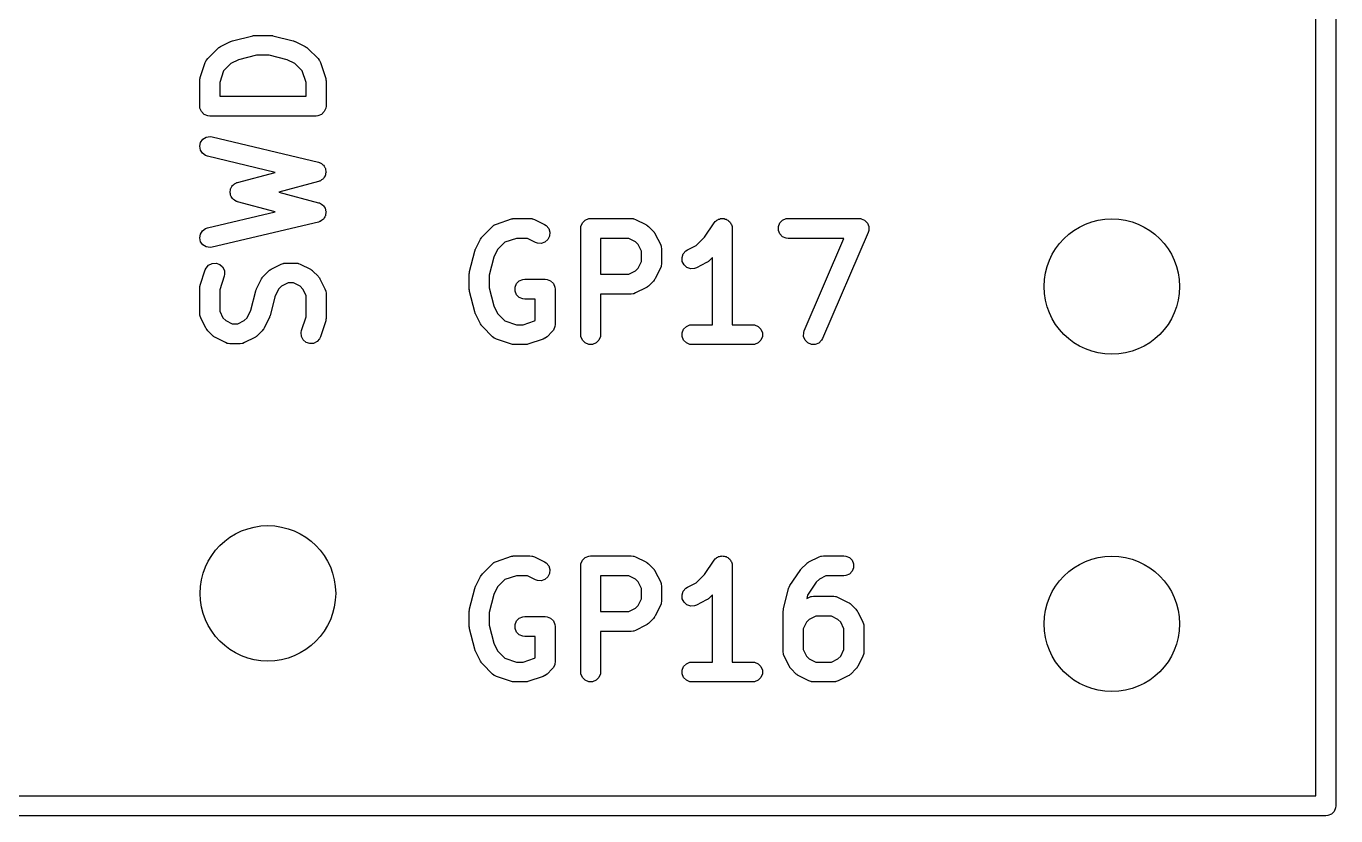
# Model space of a CAD drawing. Extents: x 100 to 226, y -132 to -42.
# Drawn here: x 210.11 to 219.97, y -101.4 to -95.45 of the extents above; entities that cross this region are included whole.
import ezdxf

# ---------------------------------------------------------------- set-up
doc = ezdxf.new("R2010")
doc.units = 0
doc.layers.add('BLACK', color=7, linetype='CONTINUOUS')

msp = doc.modelspace()

# ---------------------------------------------------------------- linework, layer by layer
at = {"layer": 'BLACK', "linetype": 'CONTINUOUS'}
for p, q in [((219.96625, -50.32375), (219.96625, -101.32375)), ((219.81625, -101.24875), (219.81625, -50.39875)), ((211.574289, -95.606667), (211.65048, -95.568572)), ((211.65048, -95.568572), (211.651549, -95.568162)), ((211.651549, -95.568162), (211.651985, -95.56784)), ((211.651985, -95.56784), (211.658136, -95.565641)), ((211.658136, -95.565641), (211.664212, -95.563317)), ((211.664212, -95.563317), (211.66475, -95.563278)), ((211.66475, -95.563278), (211.66583, -95.562893)), ((211.66583, -95.562893), (211.818212, -95.524797)), ((211.818212, -95.524797), (211.820748, -95.524421)), ((211.820748, -95.524421), (211.82177, -95.523999)), ((211.82177, -95.523999), (211.827282, -95.523456)), ((211.827282, -95.523456), (211.832756, -95.522647)), ((211.832756, -95.522647), (211.833848, -95.522809)), ((211.833848, -95.522809), (211.836402, -95.522558)), ((211.836402, -95.522558), (211.950688, -95.522558)), ((211.950688, -95.522558), (211.953241, -95.522809)), ((211.953241, -95.522809), (211.954334, -95.522647)), ((211.954334, -95.522647), (211.959808, -95.523456)), ((211.959808, -95.523456), (211.96532, -95.523999)), ((211.96532, -95.523999), (211.96634, -95.524421)), ((211.96634, -95.524421), (211.968879, -95.524797)), ((211.968879, -95.524797), (212.12126, -95.562893)), ((212.12126, -95.562893), (212.122339, -95.563278)), ((212.122339, -95.563278), (212.122878, -95.563317)), ((212.122878, -95.563317), (212.128953, -95.565641)), ((212.128953, -95.565641), (212.135105, -95.56784)), ((212.135105, -95.56784), (212.13554, -95.568162)), ((212.13554, -95.568162), (212.13661, -95.568572)), ((212.13661, -95.568572), (212.2128, -95.606667)), ((211.478607, -95.696906), (211.554797, -95.620716)), ((211.554797, -95.620716), (211.560547, -95.615995)), ((211.560547, -95.615995), (211.561846, -95.614499)), ((211.561846, -95.614499), (211.5641, -95.613079)), ((211.5641, -95.613079), (211.566162, -95.611388)), ((211.566162, -95.611388), (211.567994, -95.610629)), ((211.567994, -95.610629), (211.574289, -95.606667)), ((211.845637, -95.672558), (211.710195, -95.706418)), ((211.941453, -95.672558), (211.845637, -95.672558)), ((212.076892, -95.706418), (211.941453, -95.672558)), ((212.2128, -95.606667), (212.219096, -95.61063)), ((212.219096, -95.61063), (212.220926, -95.611388)), ((212.220926, -95.611388), (212.222984, -95.613077)), ((212.222984, -95.613077), (212.225243, -95.614499)), ((212.225243, -95.614499), (212.226542, -95.615997)), ((212.226542, -95.615997), (212.232292, -95.620716)), ((212.232292, -95.620716), (212.308483, -95.696906)), ((211.422394, -95.840508), (211.460489, -95.726222)), ((211.460489, -95.726222), (211.466483, -95.712797)), ((211.466483, -95.712797), (211.468248, -95.710761)), ((211.468248, -95.710761), (211.46928, -95.708271)), ((211.46928, -95.708271), (211.478607, -95.696906)), ((211.652256, -95.735388), (211.597192, -95.790452)), ((211.710195, -95.706418), (211.652256, -95.735388)), ((212.134832, -95.735388), (212.076892, -95.706418)), ((212.189898, -95.790453), (212.134832, -95.735388)), ((212.308483, -95.696906), (212.31781, -95.708271)), ((212.31781, -95.708271), (212.318841, -95.710761)), ((212.318841, -95.710761), (212.320607, -95.712797)), ((212.320607, -95.712797), (212.326601, -95.726222)), ((212.326601, -95.726222), (212.364696, -95.840508)), ((211.418545, -95.864225), (211.419274, -95.856819)), ((211.418545, -96.054701), (211.418545, -95.864225)), ((211.419134, -95.854845), (211.419724, -95.852247)), ((211.419274, -95.856819), (211.419134, -95.854845)), ((211.419724, -95.852247), (211.419986, -95.849593)), ((211.419986, -95.849593), (211.420744, -95.847761)), ((211.420744, -95.847761), (211.422394, -95.840508)), ((211.597192, -95.790452), (211.568545, -95.876394)), ((212.218545, -95.876394), (212.189898, -95.790453)), ((212.364696, -95.840508), (212.366345, -95.847761)), ((212.366345, -95.847761), (212.367104, -95.849593)), ((212.367104, -95.849593), (212.367365, -95.852247)), ((212.367365, -95.852247), (212.367956, -95.854845)), ((212.367956, -95.854845), (212.367815, -95.856819)), ((212.367815, -95.856819), (212.368545, -95.864225)), ((212.368545, -95.864225), (212.368545, -96.054701)), ((211.568545, -95.876394), (211.568545, -95.979701)), ((212.218545, -95.979701), (212.218545, -95.876394)), ((211.419986, -96.069333), (211.418545, -96.054701)), ((211.431185, -96.096369), (211.419986, -96.069333)), ((211.568545, -95.979701), (212.218545, -95.979701)), ((212.367104, -96.069333), (212.355905, -96.096369)), ((212.368545, -96.054701), (212.367104, -96.069333)), ((211.451877, -96.117061), (211.431185, -96.096369)), ((211.478913, -96.12826), (211.451877, -96.117061)), ((211.493545, -96.129701), (211.478913, -96.12826)), ((212.293545, -96.129701), (211.493545, -96.129701)), ((212.308177, -96.12826), (212.293545, -96.129701)), ((212.335213, -96.117061), (212.308177, -96.12826)), ((212.355905, -96.096369), (212.335213, -96.117061)), ((211.418597, -96.35666), (211.425375, -96.328192)), ((211.42323, -96.385555), (211.418597, -96.35666)), ((211.425375, -96.328192), (211.442532, -96.304485)), ((211.442532, -96.304485), (211.467454, -96.289149)), ((211.467454, -96.289149), (211.496349, -96.284516)), ((211.496349, -96.284516), (211.510917, -96.286504)), ((211.510917, -96.286504), (212.310916, -96.47698)), ((211.438566, -96.410477), (211.42323, -96.385555)), ((211.462273, -96.427634), (211.438566, -96.410477)), ((211.476173, -96.432424), (211.462273, -96.427634)), ((211.987029, -96.554056), (211.476173, -96.432424)), ((211.702791, -96.629853), (211.987029, -96.554056)), ((212.310916, -96.47698), (212.315934, -96.478709)), ((212.315934, -96.478709), (212.317739, -96.478949)), ((212.317739, -96.478949), (212.319369, -96.479892)), ((212.319369, -96.479892), (212.324817, -96.48177)), ((212.324817, -96.48177), (212.333637, -96.488153)), ((212.333637, -96.488153), (212.343064, -96.493611)), ((212.343064, -96.493611), (212.345405, -96.49667)), ((212.345405, -96.49667), (212.348524, -96.498927)), ((212.348524, -96.498927), (212.354227, -96.508196)), ((212.354227, -96.508196), (212.360851, -96.516849)), ((212.360851, -96.516849), (212.361844, -96.520572)), ((212.361844, -96.520572), (212.36386, -96.523849)), ((212.36386, -96.523849), (212.365582, -96.534592)), ((212.36597, -96.563335), (212.364536, -96.574133)), ((212.365582, -96.534592), (212.368391, -96.545124)), ((212.368493, -96.552744), (212.36597, -96.563335)), ((212.368391, -96.545124), (212.367883, -96.548942)), ((212.367883, -96.548942), (212.368493, -96.552744)), ((211.654811, -96.66923), (211.660826, -96.66137)), ((211.660826, -96.66137), (211.665787, -96.652803)), ((211.665787, -96.652803), (211.669644, -96.649849)), ((211.669644, -96.649849), (211.672598, -96.645992)), ((211.672598, -96.645992), (211.681165, -96.641031)), ((211.681165, -96.641031), (211.689025, -96.635016)), ((211.689025, -96.635016), (211.696212, -96.63232)), ((211.696212, -96.63232), (211.697923, -96.63133)), ((211.697923, -96.63133), (211.699363, -96.631138)), ((211.699363, -96.631138), (211.702791, -96.629853)), ((212.31287, -96.622408), (212.013196, -96.702321)), ((212.317845, -96.620542), (212.31287, -96.622408)), ((212.319636, -96.620255), (212.317845, -96.620542)), ((212.321235, -96.61927), (212.319636, -96.620255)), ((212.326637, -96.617245), (212.321235, -96.61927)), ((212.335285, -96.610624), (212.326637, -96.617245)), ((212.344558, -96.604919), (212.335285, -96.610624)), ((212.346816, -96.601798), (212.344558, -96.604919)), ((212.349874, -96.599458), (212.346816, -96.601798)), ((212.355331, -96.590032), (212.349874, -96.599458)), ((212.361714, -96.581212), (212.355331, -96.590032)), ((212.362605, -96.577466), (212.361714, -96.581212)), ((212.364536, -96.574133), (212.362605, -96.577466)), ((211.647271, -96.697506), (211.64982, -96.687943)), ((211.64791, -96.702321), (211.647271, -96.697506)), ((211.647271, -96.707136), (211.64791, -96.702321)), ((211.64982, -96.716698), (211.647271, -96.707136)), ((211.64982, -96.687943), (211.651125, -96.678128)), ((211.651125, -96.726514), (211.64982, -96.716698)), ((211.651125, -96.678128), (211.653559, -96.673922)), ((211.653559, -96.730719), (211.651125, -96.726514)), ((211.653559, -96.673922), (211.654811, -96.66923)), ((211.654811, -96.735412), (211.653559, -96.730719)), ((211.660826, -96.743271), (211.654811, -96.735412)), ((211.665787, -96.751839), (211.660826, -96.743271)), ((211.669644, -96.754792), (211.665787, -96.751839)), ((211.672598, -96.75865), (211.669644, -96.754792)), ((211.681165, -96.76361), (211.672598, -96.75865)), ((212.013196, -96.702321), (212.31287, -96.782234)), ((211.476173, -96.972218), (211.987029, -96.850585)), ((211.689025, -96.769626), (211.681165, -96.76361)), ((211.696212, -96.772321), (211.689025, -96.769626)), ((211.697923, -96.773312), (211.696212, -96.772321)), ((211.699363, -96.773503), (211.697923, -96.773312)), ((211.702791, -96.774789), (211.699363, -96.773503)), ((211.987029, -96.850585), (211.702791, -96.774789)), ((212.31287, -96.782234), (212.317845, -96.784099)), ((212.317845, -96.784099), (212.319636, -96.784387)), ((212.319636, -96.784387), (212.321235, -96.785371)), ((212.321235, -96.785371), (212.326637, -96.787397)), ((212.326637, -96.787397), (212.335285, -96.794017)), ((212.335285, -96.794017), (212.344558, -96.799723)), ((212.344558, -96.799723), (212.346816, -96.802843)), ((212.346816, -96.802843), (212.349874, -96.805184)), ((212.349874, -96.805184), (212.355331, -96.814609)), ((212.355331, -96.814609), (212.361714, -96.82343)), ((212.361714, -96.82343), (212.362605, -96.827175)), ((212.362605, -96.827175), (212.364536, -96.830509)), ((212.364536, -96.830509), (212.36597, -96.841306)), ((212.368391, -96.859518), (212.365582, -96.870049)), ((212.36597, -96.841306), (212.368493, -96.851898)), ((212.368493, -96.851898), (212.367883, -96.855699)), ((212.367883, -96.855699), (212.368391, -96.859518)), ((212.310916, -96.927662), (211.510917, -97.118138)), ((212.315934, -96.925932), (212.310916, -96.927662)), ((212.317739, -96.925693), (212.315934, -96.925932)), ((212.319369, -96.924749), (212.317739, -96.925693)), ((212.324817, -96.922872), (212.319369, -96.924749)), ((212.333637, -96.916488), (212.324817, -96.922872)), ((212.343064, -96.911031), (212.333637, -96.916488)), ((212.345405, -96.907971), (212.343064, -96.911031)), ((212.348524, -96.905715), (212.345405, -96.907971)), ((212.354227, -96.896445), (212.348524, -96.905715)), ((212.360851, -96.887793), (212.354227, -96.896445)), ((212.361844, -96.884069), (212.360851, -96.887793)), ((212.36386, -96.880793), (212.361844, -96.884069)), ((212.365582, -96.870049), (212.36386, -96.880793)), ((213.621073, -96.961107), (213.632438, -96.951779)), ((213.632438, -96.951779), (213.63493, -96.950746)), ((213.63493, -96.950746), (213.636964, -96.948983)), ((213.636964, -96.948983), (213.650389, -96.942989)), ((213.650389, -96.942989), (213.764675, -96.904894)), ((213.764675, -96.904894), (213.771928, -96.903244)), ((213.771928, -96.903244), (213.77376, -96.902486)), ((213.77376, -96.902486), (213.776414, -96.902224)), ((213.776414, -96.902224), (213.779012, -96.901634)), ((213.779012, -96.901634), (213.780986, -96.901774)), ((213.780986, -96.901774), (213.788392, -96.901045)), ((213.788392, -96.901045), (213.902678, -96.901045)), ((213.902678, -96.901045), (213.91731, -96.902486)), ((213.91731, -96.902486), (213.919799, -96.903517)), ((213.919799, -96.903517), (213.922487, -96.903708)), ((213.922487, -96.903708), (213.936219, -96.908963)), ((213.936219, -96.908963), (214.012409, -96.947058)), ((214.012409, -96.947058), (214.024852, -96.95489)), ((214.024852, -96.95489), (214.044025, -96.976998)), ((214.286262, -96.961413), (214.297461, -96.934377)), ((214.297461, -96.934377), (214.318153, -96.913685)), ((214.318153, -96.913685), (214.345189, -96.902486)), ((214.345189, -96.902486), (214.359821, -96.901045)), ((214.359821, -96.901045), (214.664583, -96.901045)), ((214.664583, -96.901045), (214.679215, -96.902486)), ((214.679215, -96.902486), (214.681704, -96.903517)), ((214.681704, -96.903517), (214.684392, -96.903708)), ((214.684392, -96.903708), (214.698124, -96.908963)), ((214.698124, -96.908963), (214.774314, -96.947058)), ((214.774314, -96.947058), (214.780613, -96.951022)), ((214.780613, -96.951022), (214.782441, -96.95178)), ((214.782441, -96.95178), (214.784497, -96.953468)), ((214.784497, -96.953468), (214.786757, -96.95489)), ((214.786757, -96.95489), (214.788056, -96.956388)), ((214.788056, -96.956388), (214.793806, -96.961107)), ((215.21582, -97.04255), (215.287893, -96.934442)), ((215.287893, -96.934442), (215.287927, -96.934399)), ((215.287927, -96.934399), (215.287937, -96.934377)), ((215.287937, -96.934377), (215.287988, -96.934325)), ((215.287988, -96.934325), (215.297209, -96.923067)), ((215.297209, -96.923067), (215.303378, -96.918935)), ((215.303378, -96.918935), (215.308629, -96.913685)), ((215.308629, -96.913685), (215.315418, -96.910872)), ((215.315418, -96.910872), (215.321524, -96.906784)), ((215.321524, -96.906784), (215.328804, -96.905327)), ((215.328804, -96.905327), (215.335665, -96.902486)), ((215.335665, -96.902486), (215.343014, -96.902486)), ((215.343014, -96.902486), (215.350219, -96.901045)), ((215.350219, -96.901045), (215.357503, -96.902486)), ((215.357503, -96.902486), (215.364929, -96.902486)), ((215.364929, -96.902486), (215.371717, -96.905297)), ((215.371717, -96.905297), (215.378926, -96.906724)), ((215.378926, -96.906724), (215.385104, -96.910843)), ((215.385104, -96.910843), (215.391965, -96.913685)), ((215.391965, -96.913685), (215.39716, -96.91888)), ((215.39716, -96.91888), (215.403275, -96.922957)), ((215.403275, -96.922957), (215.407406, -96.929126)), ((215.407406, -96.929126), (215.412657, -96.934377)), ((215.412657, -96.934377), (215.415469, -96.941166)), ((215.415469, -96.941166), (215.419558, -96.947272)), ((215.419558, -96.947272), (215.421014, -96.954552)), ((215.421014, -96.954552), (215.423856, -96.961413)), ((215.771976, -96.961413), (215.783175, -96.934377)), ((215.783175, -96.934377), (215.803867, -96.913685)), ((215.803867, -96.913685), (215.830903, -96.902486)), ((215.830903, -96.902486), (215.845535, -96.901045)), ((215.845535, -96.901045), (216.378869, -96.901045)), ((216.378869, -96.901045), (216.393501, -96.902486)), ((216.393501, -96.902486), (216.393931, -96.902664)), ((216.393931, -96.902664), (216.394396, -96.90267)), ((216.394396, -96.90267), (216.407402, -96.908244)), ((216.407402, -96.908244), (216.420537, -96.913685)), ((216.420537, -96.913685), (216.420866, -96.914014)), ((216.420866, -96.914014), (216.421294, -96.914198)), ((216.421294, -96.914198), (216.431189, -96.924337)), ((216.431189, -96.924337), (216.441229, -96.934377)), ((216.441229, -96.934377), (216.441407, -96.934807)), ((216.441407, -96.934807), (216.441733, -96.935141)), ((216.441733, -96.935141), (216.447006, -96.948323)), ((216.447006, -96.948323), (216.452428, -96.961413)), ((211.418597, -97.047982), (211.42323, -97.019087)), ((211.425375, -97.07645), (211.418597, -97.047982)), ((211.42323, -97.019087), (211.438566, -96.994165)), ((211.438566, -96.994165), (211.462273, -96.977008)), ((211.462273, -96.977008), (211.476173, -96.972218)), ((213.492739, -97.13298), (213.530834, -97.056789)), ((213.530834, -97.056789), (213.534798, -97.050489)), ((213.534798, -97.050489), (213.535556, -97.048662)), ((213.535556, -97.048662), (213.537244, -97.046605)), ((213.537244, -97.046605), (213.538666, -97.044346)), ((213.538666, -97.044346), (213.540164, -97.043046)), ((213.540164, -97.043046), (213.544883, -97.037297)), ((213.544883, -97.037297), (213.621073, -96.961107)), ((213.800562, -97.051045), (213.714619, -97.079692)), ((213.884973, -97.051045), (213.800562, -97.051045)), ((213.945327, -97.081222), (213.884973, -97.051045)), ((214.051205, -97.033949), (214.038118, -97.060124)), ((214.044025, -96.976998), (214.053279, -97.004759)), ((214.053279, -97.004759), (214.051205, -97.033949)), ((214.284821, -96.976045), (214.286262, -96.961413)), ((214.284821, -97.776045), (214.284821, -96.976045)), ((214.646878, -97.051045), (214.434821, -97.051045)), ((214.434821, -97.051045), (214.434821, -97.320092)), ((214.696346, -97.075779), (214.646878, -97.051045)), ((214.793806, -96.961107), (214.831901, -96.999202)), ((214.831901, -96.999202), (214.836621, -97.004954)), ((214.836621, -97.004954), (214.838117, -97.006251)), ((214.838117, -97.006251), (214.839536, -97.008505)), ((214.839536, -97.008505), (214.841228, -97.010567)), ((214.841228, -97.010567), (214.841986, -97.012397)), ((214.841986, -97.012397), (214.84595, -97.018694)), ((214.84595, -97.018694), (214.884046, -97.094884)), ((215.153488, -97.104881), (215.21582, -97.04255)), ((215.423856, -96.961413), (215.425281, -96.975891)), ((215.425281, -96.975891), (215.425297, -96.975967)), ((215.425297, -96.975967), (215.425291, -96.975992)), ((215.425291, -96.975992), (215.425297, -96.976045)), ((215.425297, -96.976045), (215.425297, -97.701045)), ((215.771976, -96.990677), (215.771976, -96.961413)), ((215.783175, -97.017713), (215.771976, -96.990677)), ((215.803867, -97.038405), (215.783175, -97.017713)), ((215.830903, -97.049604), (215.803867, -97.038405)), ((215.845535, -97.051045), (215.830903, -97.049604)), ((216.265128, -97.051045), (215.845535, -97.051045)), ((215.967075, -97.746501), (216.265128, -97.051045)), ((216.447805, -97.005589), (216.104947, -97.805589)), ((216.452244, -96.991573), (216.447805, -97.005589)), ((216.452249, -96.991107), (216.452244, -96.991573)), ((216.452428, -96.990677), (216.452249, -96.991107)), ((216.452428, -96.961413), (216.452428, -96.961878)), ((216.452428, -96.961878), (216.452601, -96.962311)), ((216.452601, -96.962311), (216.452428, -96.976491)), ((216.452428, -96.976491), (216.452428, -96.990677)), ((211.442532, -97.100157), (211.425375, -97.07645)), ((211.467454, -97.115493), (211.442532, -97.100157)), ((211.496349, -97.120126), (211.467454, -97.115493)), ((211.510917, -97.118138), (211.496349, -97.120126)), ((213.448964, -97.300711), (213.48706, -97.14833)), ((213.48706, -97.14833), (213.487445, -97.14725)), ((213.487445, -97.14725), (213.487484, -97.146712)), ((213.487484, -97.146712), (213.489808, -97.140636)), ((213.489808, -97.140636), (213.492007, -97.134485)), ((213.492007, -97.134485), (213.492329, -97.134049)), ((213.492329, -97.134049), (213.492739, -97.13298)), ((213.659555, -97.134756), (213.630585, -97.192696)), ((213.714619, -97.079692), (213.659555, -97.134756)), ((213.959059, -97.086477), (213.945327, -97.081222)), ((213.988249, -97.088551), (213.959059, -97.086477)), ((214.01601, -97.079297), (213.988249, -97.088551)), ((214.038118, -97.060124), (214.01601, -97.079297)), ((214.717229, -97.096662), (214.696346, -97.075779)), ((214.741964, -97.146131), (214.717229, -97.096662)), ((214.741964, -97.225005), (214.741964, -97.146131)), ((214.884046, -97.094884), (214.889301, -97.108616)), ((214.889301, -97.108616), (214.889492, -97.111305)), ((214.889492, -97.111305), (214.890523, -97.113794)), ((214.890523, -97.113794), (214.891964, -97.128426)), ((214.891964, -97.128426), (214.891964, -97.242711)), ((215.056568, -97.167474), (215.075741, -97.145366)), ((215.075741, -97.145366), (215.088184, -97.137534)), ((215.088184, -97.137534), (215.153488, -97.104881)), ((211.466483, -97.274702), (211.485657, -97.252595)), ((211.485657, -97.252595), (211.51183, -97.239509)), ((211.51183, -97.239509), (211.54102, -97.237434)), ((211.54102, -97.237434), (211.568783, -97.246688)), ((211.568783, -97.246688), (211.59089, -97.265862)), ((211.955242, -97.282858), (212.031432, -97.244763)), ((212.031432, -97.244763), (212.045164, -97.239508)), ((212.045164, -97.239508), (212.047851, -97.239317)), ((212.047851, -97.239317), (212.050341, -97.238286)), ((212.050341, -97.238286), (212.064973, -97.236845)), ((212.064973, -97.236845), (212.141164, -97.236845)), ((212.141164, -97.236845), (212.155796, -97.238286)), ((212.155796, -97.238286), (212.158285, -97.239317)), ((212.158285, -97.239317), (212.160973, -97.239508)), ((212.160973, -97.239508), (212.174705, -97.244763)), ((212.174705, -97.244763), (212.250895, -97.282858)), ((213.630585, -97.192696), (213.596725, -97.328137)), ((214.717229, -97.274474), (214.741964, -97.225005)), ((214.891964, -97.242711), (214.890523, -97.257343)), ((215.047314, -97.195235), (215.056568, -97.167474)), ((215.049388, -97.224425), (215.047314, -97.195235)), ((215.062475, -97.2506), (215.049388, -97.224425)), ((215.084583, -97.269773), (215.062475, -97.2506)), ((215.231457, -97.233603), (215.155266, -97.271698)), ((215.237756, -97.229638), (215.231457, -97.233603)), ((215.239584, -97.228881), (215.237756, -97.229638)), ((215.24164, -97.227192), (215.239584, -97.228881)), ((215.2439, -97.225771), (215.24164, -97.227192)), ((215.245199, -97.224272), (215.2439, -97.225771)), ((215.250949, -97.219554), (215.245199, -97.224272)), ((215.275297, -97.195205), (215.250949, -97.219554)), ((215.275297, -97.701045), (215.275297, -97.195205)), ((211.422394, -97.402413), (211.460489, -97.288128)), ((211.460489, -97.288128), (211.466483, -97.274702)), ((211.602791, -97.335562), (211.568545, -97.4383)), ((211.59089, -97.265862), (211.603976, -97.292035)), ((211.606051, -97.321225), (211.602791, -97.335562)), ((211.603976, -97.292035), (211.606051, -97.321225)), ((211.883606, -97.354494), (211.887569, -97.348197)), ((211.887569, -97.348197), (211.888328, -97.346367)), ((211.888328, -97.346367), (211.890019, -97.344305)), ((211.890019, -97.344305), (211.891439, -97.342051)), ((211.891439, -97.342051), (211.892934, -97.340754)), ((211.892934, -97.340754), (211.897655, -97.335002)), ((211.897655, -97.335002), (211.93575, -97.296907)), ((211.93575, -97.296907), (211.941499, -97.292188)), ((211.941499, -97.292188), (211.942799, -97.29069)), ((211.942799, -97.29069), (211.945058, -97.289268)), ((211.945058, -97.289268), (211.947115, -97.28758)), ((211.947115, -97.28758), (211.948942, -97.286822)), ((211.948942, -97.286822), (211.955242, -97.282858)), ((212.250895, -97.282858), (212.257191, -97.286821)), ((212.257191, -97.286821), (212.259021, -97.287579)), ((212.259021, -97.287579), (212.261079, -97.289268)), ((212.261079, -97.289268), (212.263338, -97.29069)), ((212.263338, -97.29069), (212.264637, -97.292188)), ((212.264637, -97.292188), (212.270386, -97.296906)), ((212.270386, -97.296906), (212.308482, -97.335001)), ((212.308482, -97.335001), (212.313202, -97.340752)), ((212.313202, -97.340752), (212.3147, -97.342051)), ((212.3147, -97.342051), (212.316119, -97.344306)), ((212.316119, -97.344306), (212.31781, -97.346366)), ((212.31781, -97.346366), (212.318568, -97.348196)), ((212.318568, -97.348196), (212.322532, -97.354494)), ((213.446725, -97.318902), (213.446976, -97.316348)), ((213.446725, -97.433188), (213.446725, -97.318902)), ((213.446814, -97.315256), (213.447623, -97.309781)), ((213.446976, -97.316348), (213.446814, -97.315256)), ((213.447623, -97.309781), (213.448166, -97.30427)), ((213.448166, -97.30427), (213.448588, -97.303249)), ((213.448588, -97.303249), (213.448964, -97.300711)), ((213.596725, -97.328137), (213.596725, -97.423952)), ((214.434821, -97.320092), (214.646878, -97.320092)), ((214.646878, -97.320092), (214.696346, -97.295358)), ((214.696346, -97.295358), (214.717229, -97.274474)), ((214.84595, -97.352443), (214.841986, -97.358739)), ((214.884046, -97.276253), (214.84595, -97.352443)), ((214.889301, -97.262521), (214.884046, -97.276253)), ((214.889492, -97.259831), (214.889301, -97.262521)), ((214.890523, -97.257343), (214.889492, -97.259831)), ((215.112344, -97.279027), (215.084583, -97.269773)), ((215.141534, -97.276953), (215.112344, -97.279027)), ((215.155266, -97.271698), (215.141534, -97.276953)), ((211.418545, -97.42613), (211.419274, -97.418724)), ((211.418545, -97.616607), (211.418545, -97.42613)), ((211.419134, -97.41675), (211.419724, -97.414152)), ((211.419274, -97.418724), (211.419134, -97.41675)), ((211.419724, -97.414152), (211.419986, -97.411498)), ((211.419986, -97.411498), (211.420744, -97.409666)), ((211.420744, -97.409666), (211.422394, -97.402413)), ((211.568545, -97.4383), (211.568545, -97.598902)), ((211.803732, -97.590431), (211.839831, -97.446036)), ((211.839831, -97.446036), (211.840216, -97.444956)), ((211.840216, -97.444956), (211.840255, -97.444416)), ((211.840255, -97.444416), (211.842585, -97.438326)), ((211.842585, -97.438326), (211.844778, -97.43219)), ((211.844778, -97.43219), (211.8451, -97.431754)), ((211.8451, -97.431754), (211.84551, -97.430685)), ((211.84551, -97.430685), (211.883606, -97.354494)), ((212.012327, -97.432461), (211.983356, -97.490402)), ((212.03321, -97.411579), (212.012327, -97.432461)), ((212.082678, -97.386845), (212.03321, -97.411579)), ((212.123459, -97.386845), (212.082678, -97.386845)), ((212.172927, -97.411579), (212.123459, -97.386845)), ((212.193811, -97.432462), (212.172927, -97.411579)), ((212.218545, -97.48193), (212.193811, -97.432462)), ((212.322532, -97.354494), (212.360627, -97.430685)), ((212.360627, -97.430685), (212.365882, -97.444417)), ((212.365882, -97.444417), (212.366072, -97.447104)), ((212.366072, -97.447104), (212.367104, -97.449594)), ((212.367104, -97.449594), (212.368545, -97.464226)), ((213.446976, -97.435741), (213.446725, -97.433188)), ((213.446814, -97.436834), (213.446976, -97.435741)), ((213.447623, -97.442308), (213.446814, -97.436834)), ((213.448166, -97.44782), (213.447623, -97.442308)), ((213.448588, -97.44884), (213.448166, -97.44782)), ((213.448964, -97.451379), (213.448588, -97.44884)), ((213.596725, -97.423952), (213.630585, -97.559392)), ((213.791024, -97.418556), (213.802223, -97.39152)), ((213.791024, -97.44782), (213.791024, -97.418556)), ((213.802223, -97.474856), (213.791024, -97.44782)), ((213.802223, -97.39152), (213.822915, -97.370828)), ((213.822915, -97.370828), (213.849951, -97.359629)), ((213.849951, -97.359629), (213.864583, -97.358188)), ((213.864583, -97.358188), (214.016964, -97.358188)), ((214.016964, -97.358188), (214.031596, -97.359629)), ((214.031596, -97.359629), (214.058632, -97.370828)), ((214.058632, -97.370828), (214.079324, -97.39152)), ((214.079324, -97.39152), (214.090523, -97.418556)), ((214.090523, -97.418556), (214.091964, -97.433188)), ((214.091964, -97.433188), (214.091964, -97.699854)), ((214.774314, -97.424079), (214.698124, -97.462174)), ((214.780613, -97.420114), (214.774314, -97.424079)), ((214.782441, -97.419357), (214.780613, -97.420114)), ((214.784497, -97.417668), (214.782441, -97.419357)), ((214.786757, -97.416247), (214.784497, -97.417668)), ((214.788056, -97.414748), (214.786757, -97.416247)), ((214.793806, -97.41003), (214.788056, -97.414748)), ((214.831901, -97.371935), (214.793806, -97.41003)), ((214.836621, -97.366182), (214.831901, -97.371935)), ((214.838117, -97.364886), (214.836621, -97.366182)), ((214.839536, -97.362631), (214.838117, -97.364886)), ((214.841228, -97.36057), (214.839536, -97.362631)), ((214.841986, -97.358739), (214.841228, -97.36057)), ((211.983356, -97.490402), (211.947258, -97.634797)), ((212.218545, -97.642532), (212.218545, -97.48193)), ((212.368545, -97.464226), (212.368545, -97.654702)), ((213.48706, -97.60376), (213.448964, -97.451379)), ((213.822915, -97.495548), (213.802223, -97.474856)), ((213.849951, -97.506747), (213.822915, -97.495548)), ((213.864583, -97.508188), (213.849951, -97.506747)), ((213.941964, -97.508188), (213.864583, -97.508188)), ((213.941964, -97.668788), (213.941964, -97.508188)), ((214.664583, -97.470092), (214.434821, -97.470092)), ((214.434821, -97.470092), (214.434821, -97.776045)), ((214.679215, -97.468651), (214.664583, -97.470092)), ((214.681704, -97.467619), (214.679215, -97.468651)), ((214.684392, -97.467429), (214.681704, -97.467619)), ((214.698124, -97.462174), (214.684392, -97.467429)), ((211.419986, -97.631239), (211.418545, -97.616607)), ((211.421017, -97.633728), (211.419986, -97.631239)), ((211.421208, -97.636416), (211.421017, -97.633728)), ((211.426463, -97.650148), (211.421208, -97.636416)), ((211.568545, -97.598902), (211.593279, -97.64837)), ((211.774763, -97.64837), (211.803732, -97.590431)), ((211.944506, -97.642497), (211.942311, -97.648643)), ((211.946834, -97.636416), (211.944506, -97.642497)), ((211.946872, -97.635876), (211.946834, -97.636416)), ((211.947258, -97.634797), (211.946872, -97.635876)), ((212.184299, -97.745271), (212.218545, -97.642532)), ((213.487445, -97.604839), (213.48706, -97.60376)), ((213.487484, -97.605378), (213.487445, -97.604839)), ((213.489808, -97.611453), (213.487484, -97.605378)), ((213.492007, -97.617605), (213.489808, -97.611453)), ((213.492329, -97.61804), (213.492007, -97.617605)), ((213.492739, -97.61911), (213.492329, -97.61804)), ((213.530834, -97.6953), (213.492739, -97.61911)), ((213.630585, -97.559392), (213.659555, -97.617332)), ((213.659555, -97.617332), (213.71462, -97.672398)), ((211.464558, -97.726338), (211.426463, -97.650148)), ((211.468522, -97.732637), (211.464558, -97.726338)), ((211.46928, -97.734465), (211.468522, -97.732637)), ((211.470968, -97.736521), (211.46928, -97.734465)), ((211.47239, -97.738781), (211.470968, -97.736521)), ((211.473888, -97.74008), (211.47239, -97.738781)), ((211.478607, -97.74583), (211.473888, -97.74008)), ((211.516702, -97.783925), (211.478607, -97.74583)), ((211.593279, -97.64837), (211.614162, -97.669253)), ((211.614162, -97.669253), (211.663631, -97.693988)), ((211.663631, -97.693988), (211.704411, -97.693988)), ((211.704411, -97.693988), (211.75388, -97.669252)), ((211.75388, -97.669252), (211.774763, -97.64837)), ((211.889435, -97.74583), (211.85134, -97.783925)), ((211.894153, -97.74008), (211.889435, -97.74583)), ((211.895652, -97.738781), (211.894153, -97.74008)), ((211.897073, -97.736521), (211.895652, -97.738781)), ((211.898762, -97.734465), (211.897073, -97.736521)), ((211.899519, -97.732637), (211.898762, -97.734465)), ((211.903484, -97.726338), (211.899519, -97.732637)), ((211.941579, -97.650148), (211.903484, -97.726338)), ((211.941988, -97.649078), (211.941579, -97.650148)), ((211.942311, -97.648643), (211.941988, -97.649078)), ((212.181039, -97.759608), (212.184299, -97.745271)), ((212.364696, -97.678419), (212.326601, -97.792705)), ((212.366345, -97.671165), (212.364696, -97.678419)), ((212.367104, -97.669334), (212.366345, -97.671165)), ((212.367365, -97.666679), (212.367104, -97.669334)), ((212.367956, -97.664082), (212.367365, -97.666679)), ((212.368545, -97.654702), (212.367815, -97.662107)), ((212.367815, -97.662107), (212.367956, -97.664082)), ((213.534797, -97.701596), (213.530834, -97.6953)), ((213.535555, -97.703426), (213.534797, -97.701596)), ((213.537244, -97.705484), (213.535555, -97.703426)), ((213.538666, -97.707743), (213.537244, -97.705484)), ((213.540164, -97.709042), (213.538666, -97.707743)), ((213.544883, -97.714792), (213.540164, -97.709042)), ((213.621073, -97.790983), (213.544883, -97.714792)), ((213.71462, -97.672398), (213.800562, -97.701045)), ((213.800562, -97.701045), (213.852413, -97.701045)), ((213.852413, -97.701045), (213.938354, -97.672398)), ((213.938354, -97.672398), (213.941964, -97.668788)), ((214.079325, -97.741522), (214.069997, -97.752887)), ((214.090523, -97.714485), (214.079325, -97.741522)), ((214.091964, -97.699854), (214.090523, -97.714485)), ((215.048166, -97.761413), (215.059365, -97.734377)), ((215.059365, -97.734377), (215.080057, -97.713685)), ((215.080057, -97.713685), (215.107093, -97.702486)), ((215.107093, -97.702486), (215.121725, -97.701045)), ((215.121725, -97.701045), (215.275297, -97.701045)), ((215.425297, -97.701045), (215.578868, -97.701045)), ((215.578868, -97.701045), (215.5935, -97.702486)), ((215.5935, -97.702486), (215.620536, -97.713685)), ((215.620536, -97.713685), (215.641228, -97.734377)), ((215.641228, -97.734377), (215.652427, -97.761413)), ((215.962636, -97.760518), (215.967075, -97.746501)), ((211.522454, -97.788645), (211.516702, -97.783925)), ((211.523751, -97.790141), (211.522454, -97.788645)), ((211.526005, -97.79156), (211.523751, -97.790141)), ((211.528067, -97.793252), (211.526005, -97.79156)), ((211.529897, -97.79401), (211.528067, -97.793252)), ((211.536194, -97.797974), (211.529897, -97.79401)), ((211.612384, -97.83607), (211.536194, -97.797974)), ((211.626116, -97.841325), (211.612384, -97.83607)), ((211.628805, -97.841516), (211.626116, -97.841325)), ((211.631294, -97.842547), (211.628805, -97.841516)), ((211.645926, -97.843988), (211.631294, -97.842547)), ((211.722116, -97.843988), (211.645926, -97.843988)), ((211.736748, -97.842547), (211.722116, -97.843988)), ((211.739236, -97.841516), (211.736748, -97.842547)), ((211.741926, -97.841325), (211.739236, -97.841516)), ((211.755657, -97.83607), (211.741926, -97.841325)), ((211.831848, -97.797974), (211.755657, -97.83607)), ((211.838144, -97.79401), (211.831848, -97.797974)), ((211.839975, -97.793252), (211.838144, -97.79401)), ((211.842036, -97.79156), (211.839975, -97.793252)), ((211.844291, -97.790141), (211.842036, -97.79156)), ((211.845587, -97.788645), (211.844291, -97.790141)), ((211.85134, -97.783925), (211.845587, -97.788645)), ((212.183114, -97.788798), (212.181039, -97.759608)), ((212.1962, -97.814971), (212.183114, -97.788798)), ((212.218308, -97.834145), (212.1962, -97.814971)), ((212.24607, -97.843399), (212.218308, -97.834145)), ((212.27526, -97.841324), (212.24607, -97.843399)), ((212.301433, -97.828238), (212.27526, -97.841324)), ((212.320607, -97.80613), (212.301433, -97.828238)), ((212.326601, -97.792705), (212.320607, -97.80613)), ((213.632438, -97.80031), (213.621073, -97.790983)), ((213.634928, -97.801341), (213.632438, -97.80031)), ((213.636964, -97.803107), (213.634928, -97.801341)), ((213.650389, -97.809101), (213.636964, -97.803107)), ((213.764675, -97.847196), (213.650389, -97.809101)), ((214.002585, -97.809101), (213.8883, -97.847196)), ((214.016011, -97.803107), (214.002585, -97.809101)), ((214.018047, -97.80134), (214.016011, -97.803107)), ((214.020536, -97.80031), (214.018047, -97.80134)), ((214.031901, -97.790983), (214.020536, -97.80031)), ((214.069997, -97.752887), (214.031901, -97.790983)), ((214.286262, -97.790677), (214.284821, -97.776045)), ((214.297461, -97.817713), (214.286262, -97.790677)), ((214.318153, -97.838405), (214.297461, -97.817713)), ((214.345189, -97.849604), (214.318153, -97.838405)), ((214.401489, -97.838405), (214.374453, -97.849604)), ((214.422181, -97.817713), (214.401489, -97.838405)), ((214.43338, -97.790677), (214.422181, -97.817713)), ((214.434821, -97.776045), (214.43338, -97.790677)), ((215.048166, -97.790677), (215.048166, -97.761413)), ((215.059365, -97.817713), (215.048166, -97.790677)), ((215.080057, -97.838405), (215.059365, -97.817713)), ((215.107093, -97.849604), (215.080057, -97.838405)), ((215.620536, -97.838405), (215.5935, -97.849604)), ((215.641228, -97.817713), (215.620536, -97.838405)), ((215.652427, -97.790677), (215.641228, -97.817713)), ((215.652427, -97.761413), (215.652427, -97.790677)), ((215.962279, -97.789779), (215.962636, -97.760518)), ((215.973147, -97.816949), (215.962279, -97.789779)), ((215.993586, -97.837893), (215.973147, -97.816949)), ((216.020484, -97.84942), (215.993586, -97.837893)), ((216.076915, -97.838909), (216.049745, -97.849777)), ((216.097859, -97.81847), (216.076915, -97.838909)), ((216.104947, -97.805589), (216.097859, -97.81847)), ((213.771928, -97.848845), (213.764675, -97.847196)), ((213.77376, -97.849604), (213.771928, -97.848845)), ((213.776414, -97.849865), (213.77376, -97.849604)), ((213.779012, -97.850456), (213.776414, -97.849865)), ((213.780986, -97.850315), (213.779012, -97.850456)), ((213.788392, -97.851045), (213.780986, -97.850315)), ((213.864583, -97.851045), (213.788392, -97.851045)), ((213.871988, -97.850315), (213.864583, -97.851045)), ((213.873963, -97.850456), (213.871988, -97.850315)), ((213.87656, -97.849865), (213.873963, -97.850456)), ((213.879215, -97.849604), (213.87656, -97.849865)), ((213.881046, -97.848845), (213.879215, -97.849604)), ((213.8883, -97.847196), (213.881046, -97.848845)), ((214.374453, -97.849604), (214.345189, -97.849604)), ((215.121725, -97.851045), (215.107093, -97.849604)), ((215.578868, -97.851045), (215.121725, -97.851045)), ((215.5935, -97.849604), (215.578868, -97.851045)), ((216.049745, -97.849777), (216.020484, -97.84942)), ((213.544883, -99.577297), (213.621073, -99.501107)), ((213.621073, -99.501107), (213.632438, -99.491779)), ((213.632438, -99.491779), (213.63493, -99.490746)), ((213.63493, -99.490746), (213.636964, -99.488983)), ((213.636964, -99.488983), (213.650389, -99.482989)), ((213.650389, -99.482989), (213.764675, -99.444894)), ((213.764675, -99.444894), (213.771928, -99.443244)), ((213.771928, -99.443244), (213.77376, -99.442486)), ((213.77376, -99.442486), (213.776414, -99.442224)), ((213.776414, -99.442224), (213.779012, -99.441634)), ((213.779012, -99.441634), (213.780986, -99.441774)), ((213.780986, -99.441774), (213.788392, -99.441045)), ((213.788392, -99.441045), (213.902678, -99.441045)), ((213.902678, -99.441045), (213.91731, -99.442486)), ((213.91731, -99.442486), (213.919799, -99.443517)), ((213.919799, -99.443517), (213.922487, -99.443708)), ((213.922487, -99.443708), (213.936219, -99.448963)), ((213.936219, -99.448963), (214.012409, -99.487058)), ((214.012409, -99.487058), (214.024852, -99.49489)), ((214.024852, -99.49489), (214.044025, -99.516998)), ((214.044025, -99.516998), (214.053279, -99.544759)), ((214.284821, -99.516045), (214.286262, -99.501413)), ((214.284821, -100.316045), (214.284821, -99.516045)), ((214.286262, -99.501413), (214.297461, -99.474377)), ((214.297461, -99.474377), (214.318153, -99.453685)), ((214.318153, -99.453685), (214.345189, -99.442486)), ((214.345189, -99.442486), (214.359821, -99.441045)), ((214.359821, -99.441045), (214.664583, -99.441045)), ((214.664583, -99.441045), (214.679215, -99.442486)), ((214.679215, -99.442486), (214.681704, -99.443517)), ((214.681704, -99.443517), (214.684392, -99.443708)), ((214.684392, -99.443708), (214.698124, -99.448963)), ((214.698124, -99.448963), (214.774314, -99.487058)), ((214.774314, -99.487058), (214.780613, -99.491022)), ((214.780613, -99.491022), (214.782441, -99.49178)), ((214.782441, -99.49178), (214.784497, -99.493468)), ((214.784497, -99.493468), (214.786757, -99.49489)), ((214.786757, -99.49489), (214.788056, -99.496388)), ((214.788056, -99.496388), (214.793806, -99.501107)), ((214.793806, -99.501107), (214.831901, -99.539202)), ((215.21582, -99.58255), (215.287893, -99.474442)), ((215.287893, -99.474442), (215.287927, -99.474399)), ((215.287927, -99.474399), (215.287937, -99.474377)), ((215.287937, -99.474377), (215.287988, -99.474325)), ((215.287988, -99.474325), (215.297209, -99.463067)), ((215.297209, -99.463067), (215.303378, -99.458935)), ((215.303378, -99.458935), (215.308629, -99.453685)), ((215.308629, -99.453685), (215.315418, -99.450872)), ((215.315418, -99.450872), (215.321524, -99.446784)), ((215.321524, -99.446784), (215.328804, -99.445327)), ((215.328804, -99.445327), (215.335665, -99.442486)), ((215.335665, -99.442486), (215.343014, -99.442486)), ((215.343014, -99.442486), (215.350219, -99.441045)), ((215.350219, -99.441045), (215.357503, -99.442486)), ((215.357503, -99.442486), (215.364929, -99.442486)), ((215.364929, -99.442486), (215.371717, -99.445297)), ((215.371717, -99.445297), (215.378926, -99.446724)), ((215.378926, -99.446724), (215.385104, -99.450843)), ((215.385104, -99.450843), (215.391965, -99.453685)), ((215.391965, -99.453685), (215.39716, -99.45888)), ((215.39716, -99.45888), (215.403275, -99.462957)), ((215.403275, -99.462957), (215.407406, -99.469126)), ((215.407406, -99.469126), (215.412657, -99.474377)), ((215.412657, -99.474377), (215.415469, -99.481166)), ((215.415469, -99.481166), (215.419558, -99.487272)), ((215.419558, -99.487272), (215.421014, -99.494552)), ((215.421014, -99.494552), (215.423856, -99.501413)), ((215.423856, -99.501413), (215.425281, -99.515891)), ((215.425281, -99.515891), (215.425297, -99.515967)), ((215.425297, -99.515967), (215.425291, -99.515992)), ((215.425291, -99.515992), (215.425297, -99.516045)), ((215.425297, -99.516045), (215.425297, -100.241045)), ((215.944883, -99.539202), (215.982978, -99.501107)), ((215.982978, -99.501107), (215.988727, -99.496388)), ((215.988727, -99.496388), (215.990027, -99.49489)), ((215.990027, -99.49489), (215.992286, -99.493468)), ((215.992286, -99.493468), (215.994343, -99.49178)), ((215.994343, -99.49178), (215.99617, -99.491022)), ((215.99617, -99.491022), (216.00247, -99.487058)), ((216.00247, -99.487058), (216.078661, -99.448963)), ((216.078661, -99.448963), (216.092393, -99.443708)), ((216.092393, -99.443708), (216.09508, -99.443517)), ((216.09508, -99.443517), (216.09757, -99.442486)), ((216.09757, -99.442486), (216.112202, -99.441045)), ((216.112202, -99.441045), (216.264583, -99.441045)), ((216.264583, -99.441045), (216.279215, -99.442486)), ((216.279215, -99.442486), (216.306251, -99.453685)), ((216.306251, -99.453685), (216.326943, -99.474377)), ((216.326943, -99.474377), (216.338142, -99.501413)), ((216.338142, -99.501413), (216.338142, -99.530677)), ((213.492739, -99.67298), (213.530834, -99.596789)), ((213.530834, -99.596789), (213.534798, -99.590489)), ((213.534798, -99.590489), (213.535556, -99.588662)), ((213.535556, -99.588662), (213.537244, -99.586605)), ((213.537244, -99.586605), (213.538666, -99.584346)), ((213.538666, -99.584346), (213.540164, -99.583046)), ((213.540164, -99.583046), (213.544883, -99.577297)), ((213.800562, -99.591045), (213.714619, -99.619692)), ((213.884973, -99.591045), (213.800562, -99.591045)), ((213.945327, -99.621222), (213.884973, -99.591045)), ((214.038118, -99.600124), (214.01601, -99.619297)), ((214.051205, -99.573949), (214.038118, -99.600124)), ((214.053279, -99.544759), (214.051205, -99.573949)), ((214.646878, -99.591045), (214.434821, -99.591045)), ((214.434821, -99.591045), (214.434821, -99.860092)), ((214.696346, -99.615779), (214.646878, -99.591045)), ((214.717229, -99.636662), (214.696346, -99.615779)), ((214.831901, -99.539202), (214.836621, -99.544954)), ((214.836621, -99.544954), (214.838117, -99.546251)), ((214.838117, -99.546251), (214.839536, -99.548505)), ((214.839536, -99.548505), (214.841228, -99.550567)), ((214.841228, -99.550567), (214.841986, -99.552397)), ((214.841986, -99.552397), (214.84595, -99.558694)), ((214.84595, -99.558694), (214.884046, -99.634884)), ((215.153488, -99.644881), (215.21582, -99.58255)), ((215.859322, -99.664919), (215.935512, -99.550633)), ((215.935512, -99.550633), (215.935545, -99.550591)), ((215.935545, -99.550591), (215.935556, -99.550567)), ((215.935556, -99.550567), (215.940392, -99.544674)), ((215.940392, -99.544674), (215.944827, -99.539258)), ((215.944827, -99.539258), (215.944849, -99.539243)), ((215.944849, -99.539243), (215.944883, -99.539202)), ((216.080437, -99.615779), (216.056202, -99.640015)), ((216.129907, -99.591045), (216.080437, -99.615779)), ((216.264583, -99.591045), (216.129907, -99.591045)), ((216.279215, -99.589604), (216.264583, -99.591045)), ((216.306251, -99.578405), (216.279215, -99.589604)), ((216.326943, -99.557713), (216.306251, -99.578405)), ((216.338142, -99.530677), (216.326943, -99.557713)), ((213.448964, -99.840711), (213.48706, -99.68833)), ((213.48706, -99.68833), (213.487445, -99.68725)), ((213.487445, -99.68725), (213.487484, -99.686712)), ((213.487484, -99.686712), (213.489808, -99.680636)), ((213.489808, -99.680636), (213.492007, -99.674485)), ((213.492007, -99.674485), (213.492329, -99.674049)), ((213.492329, -99.674049), (213.492739, -99.67298)), ((213.659555, -99.674756), (213.630585, -99.732696)), ((213.714619, -99.619692), (213.659555, -99.674756)), ((213.959059, -99.626477), (213.945327, -99.621222)), ((213.988249, -99.628551), (213.959059, -99.626477)), ((214.01601, -99.619297), (213.988249, -99.628551)), ((214.741964, -99.686131), (214.717229, -99.636662)), ((214.741964, -99.765005), (214.741964, -99.686131)), ((214.884046, -99.634884), (214.889301, -99.648616)), ((214.889301, -99.648616), (214.889492, -99.651305)), ((214.889492, -99.651305), (214.890523, -99.653794)), ((214.890523, -99.653794), (214.891964, -99.668426)), ((214.891964, -99.668426), (214.891964, -99.782711)), ((215.047314, -99.735235), (215.056568, -99.707474)), ((215.056568, -99.707474), (215.075741, -99.685366)), ((215.075741, -99.685366), (215.088184, -99.677534)), ((215.088184, -99.677534), (215.153488, -99.644881)), ((215.810869, -99.840711), (215.848965, -99.68833)), ((215.848965, -99.68833), (215.852046, -99.679706)), ((215.852046, -99.679706), (215.852405, -99.677893)), ((215.852405, -99.677893), (215.853282, -99.676247)), ((215.853282, -99.676247), (215.853912, -99.674485)), ((215.853912, -99.674485), (215.855017, -99.672993)), ((215.855017, -99.672993), (215.859322, -99.664919)), ((216.056202, -99.640015), (215.991336, -99.737313)), ((213.630585, -99.732696), (213.596725, -99.868137)), ((214.696346, -99.835358), (214.717229, -99.814474)), ((214.717229, -99.814474), (214.741964, -99.765005)), ((214.889301, -99.802521), (214.884046, -99.816253)), ((214.889492, -99.799831), (214.889301, -99.802521)), ((214.890523, -99.797343), (214.889492, -99.799831)), ((214.891964, -99.782711), (214.890523, -99.797343)), ((215.049388, -99.764425), (215.047314, -99.735235)), ((215.062475, -99.7906), (215.049388, -99.764425)), ((215.084583, -99.809773), (215.062475, -99.7906)), ((215.112344, -99.819027), (215.084583, -99.809773)), ((215.155266, -99.811698), (215.141534, -99.816953)), ((215.231457, -99.773603), (215.155266, -99.811698)), ((215.237756, -99.769638), (215.231457, -99.773603)), ((215.239584, -99.768881), (215.237756, -99.769638)), ((215.24164, -99.767192), (215.239584, -99.768881)), ((215.2439, -99.765771), (215.24164, -99.767192)), ((215.245199, -99.764272), (215.2439, -99.765771)), ((215.250949, -99.759554), (215.245199, -99.764272)), ((215.275297, -99.735205), (215.250949, -99.759554)), ((215.275297, -100.241045), (215.275297, -99.735205)), ((215.991336, -99.737313), (215.985056, -99.762431)), ((215.985056, -99.762431), (216.00247, -99.753725)), ((216.00247, -99.753725), (216.016202, -99.74847)), ((216.016202, -99.74847), (216.018889, -99.748279)), ((216.018889, -99.748279), (216.021379, -99.747248)), ((216.021379, -99.747248), (216.036011, -99.745807)), ((216.036011, -99.745807), (216.188392, -99.745807)), ((216.188392, -99.745807), (216.203024, -99.747248)), ((216.203024, -99.747248), (216.205513, -99.748279)), ((216.205513, -99.748279), (216.208201, -99.74847)), ((216.208201, -99.74847), (216.221933, -99.753725)), ((216.221933, -99.753725), (216.298124, -99.79182)), ((216.298124, -99.79182), (216.304423, -99.795784)), ((216.304423, -99.795784), (216.306251, -99.796542)), ((216.306251, -99.796542), (216.308307, -99.79823)), ((216.308307, -99.79823), (216.310567, -99.799652)), ((216.310567, -99.799652), (216.311866, -99.80115)), ((216.311866, -99.80115), (216.317616, -99.805869)), ((216.317616, -99.805869), (216.355711, -99.843964)), ((213.446725, -99.858902), (213.446976, -99.856348)), ((213.446725, -99.973188), (213.446725, -99.858902)), ((213.446814, -99.855256), (213.447623, -99.849781)), ((213.446976, -99.856348), (213.446814, -99.855256)), ((213.447623, -99.849781), (213.448166, -99.84427)), ((213.448166, -99.84427), (213.448588, -99.843249)), ((213.448588, -99.843249), (213.448964, -99.840711)), ((213.596725, -99.868137), (213.596725, -99.963952)), ((213.802223, -99.93152), (213.822915, -99.910828)), ((213.822915, -99.910828), (213.849951, -99.899629)), ((213.849951, -99.899629), (213.864583, -99.898188)), ((213.864583, -99.898188), (214.016964, -99.898188)), ((214.016964, -99.898188), (214.031596, -99.899629)), ((214.031596, -99.899629), (214.058632, -99.910828)), ((214.058632, -99.910828), (214.079324, -99.93152)), ((214.434821, -99.860092), (214.646878, -99.860092)), ((214.646878, -99.860092), (214.696346, -99.835358)), ((214.831901, -99.911935), (214.793806, -99.95003)), ((214.836621, -99.906182), (214.831901, -99.911935)), ((214.838117, -99.904886), (214.836621, -99.906182)), ((214.839536, -99.902631), (214.838117, -99.904886)), ((214.841228, -99.90057), (214.839536, -99.902631)), ((214.841986, -99.898739), (214.841228, -99.90057)), ((214.84595, -99.892443), (214.841986, -99.898739)), ((214.884046, -99.816253), (214.84595, -99.892443)), ((215.141534, -99.816953), (215.112344, -99.819027)), ((215.80863, -99.858902), (215.808881, -99.856348)), ((215.80863, -100.163664), (215.80863, -99.858902)), ((215.808719, -99.855256), (215.809528, -99.849781)), ((215.808881, -99.856348), (215.808719, -99.855256)), ((215.809528, -99.849781), (215.810071, -99.84427)), ((215.810071, -99.84427), (215.810493, -99.843249)), ((215.810493, -99.843249), (215.810869, -99.840711)), ((216.053716, -99.895807), (216.004248, -99.920541)), ((216.170687, -99.895807), (216.053716, -99.895807)), ((216.220156, -99.920541), (216.170687, -99.895807)), ((216.355711, -99.843964), (216.360429, -99.849713)), ((216.360429, -99.849713), (216.361928, -99.851013)), ((216.361928, -99.851013), (216.363349, -99.853272)), ((216.363349, -99.853272), (216.365038, -99.855329)), ((216.365038, -99.855329), (216.365795, -99.857156)), ((216.365795, -99.857156), (216.36976, -99.863456)), ((216.36976, -99.863456), (216.407855, -99.939647)), ((213.446976, -99.975741), (213.446725, -99.973188)), ((213.446814, -99.976834), (213.446976, -99.975741)), ((213.447623, -99.982308), (213.446814, -99.976834)), ((213.448166, -99.98782), (213.447623, -99.982308)), ((213.448588, -99.98884), (213.448166, -99.98782)), ((213.448964, -99.991379), (213.448588, -99.98884)), ((213.48706, -100.14376), (213.448964, -99.991379)), ((213.596725, -99.963952), (213.630585, -100.099392)), ((213.791024, -99.958556), (213.802223, -99.93152)), ((213.791024, -99.98782), (213.791024, -99.958556)), ((213.802223, -100.014856), (213.791024, -99.98782)), ((214.079324, -99.93152), (214.090523, -99.958556)), ((214.090523, -99.958556), (214.091964, -99.973188)), ((214.091964, -99.973188), (214.091964, -100.239854)), ((214.664583, -100.010092), (214.434821, -100.010092)), ((214.434821, -100.010092), (214.434821, -100.316045)), ((214.679215, -100.008651), (214.664583, -100.010092)), ((214.681704, -100.007619), (214.679215, -100.008651)), ((214.684392, -100.007429), (214.681704, -100.007619)), ((214.698124, -100.002174), (214.684392, -100.007429)), ((214.774314, -99.964079), (214.698124, -100.002174)), ((214.780613, -99.960114), (214.774314, -99.964079)), ((214.782441, -99.959357), (214.780613, -99.960114)), ((214.784497, -99.957668), (214.782441, -99.959357)), ((214.786757, -99.956247), (214.784497, -99.957668)), ((214.788056, -99.954748), (214.786757, -99.956247)), ((214.793806, -99.95003), (214.788056, -99.954748)), ((215.983365, -99.941423), (215.95863, -99.990893)), ((215.95863, -99.990893), (215.95863, -100.145958)), ((216.004248, -99.920541), (215.983365, -99.941423)), ((216.241038, -99.941423), (216.220156, -99.920541)), ((216.265773, -99.990892), (216.241038, -99.941423)), ((216.265773, -100.145959), (216.265773, -99.990892)), ((216.407855, -99.939647), (216.41311, -99.953379)), ((216.41311, -99.953379), (216.4133, -99.956066)), ((216.4133, -99.956066), (216.414332, -99.958556)), ((216.414332, -99.958556), (216.415773, -99.973188)), ((216.415773, -99.973188), (216.415773, -100.163664)), ((213.630585, -100.099392), (213.659555, -100.157332)), ((213.822915, -100.035548), (213.802223, -100.014856)), ((213.849951, -100.046747), (213.822915, -100.035548)), ((213.864583, -100.048188), (213.849951, -100.046747)), ((213.941964, -100.048188), (213.864583, -100.048188)), ((213.941964, -100.208788), (213.941964, -100.048188)), ((213.487445, -100.144839), (213.48706, -100.14376)), ((213.487484, -100.145378), (213.487445, -100.144839)), ((213.489808, -100.151453), (213.487484, -100.145378)), ((213.492007, -100.157605), (213.489808, -100.151453)), ((213.492329, -100.15804), (213.492007, -100.157605)), ((213.492739, -100.15911), (213.492329, -100.15804)), ((213.530834, -100.2353), (213.492739, -100.15911)), ((213.659555, -100.157332), (213.71462, -100.212398)), ((213.938354, -100.212398), (213.941964, -100.208788)), ((215.810071, -100.178296), (215.80863, -100.163664)), ((215.811101, -100.180784), (215.810071, -100.178296)), ((215.811293, -100.183474), (215.811101, -100.180784)), ((215.816548, -100.197206), (215.811293, -100.183474)), ((215.854644, -100.273395), (215.816548, -100.197206)), ((215.95863, -100.145958), (215.983364, -100.195426)), ((215.983364, -100.195426), (216.004248, -100.216311)), ((216.220155, -100.216311), (216.241038, -100.195427)), ((216.241038, -100.195427), (216.265773, -100.145959)), ((216.407855, -100.197205), (216.36976, -100.273395)), ((216.41311, -100.183473), (216.407855, -100.197205)), ((216.4133, -100.180785), (216.41311, -100.183473)), ((216.414332, -100.178296), (216.4133, -100.180785)), ((216.415773, -100.163664), (216.414332, -100.178296)), ((213.534797, -100.241596), (213.530834, -100.2353)), ((213.535555, -100.243426), (213.534797, -100.241596)), ((213.537244, -100.245484), (213.535555, -100.243426)), ((213.538666, -100.247743), (213.537244, -100.245484)), ((213.540164, -100.249042), (213.538666, -100.247743)), ((213.544883, -100.254792), (213.540164, -100.249042)), ((213.621073, -100.330983), (213.544883, -100.254792)), ((213.71462, -100.212398), (213.800562, -100.241045)), ((213.800562, -100.241045), (213.852413, -100.241045)), ((213.852413, -100.241045), (213.938354, -100.212398)), ((214.069997, -100.292887), (214.031901, -100.330983)), ((214.079325, -100.281522), (214.069997, -100.292887)), ((214.089009, -100.258141), (214.079325, -100.281522)), ((214.090523, -100.254486), (214.089009, -100.258141)), ((214.091964, -100.239854), (214.090523, -100.254486)), ((215.048166, -100.301413), (215.059365, -100.274377)), ((215.048166, -100.330677), (215.048166, -100.301413)), ((215.059365, -100.274377), (215.080057, -100.253685)), ((215.080057, -100.253685), (215.107093, -100.242486)), ((215.107093, -100.242486), (215.121725, -100.241045)), ((215.121725, -100.241045), (215.275297, -100.241045)), ((215.425297, -100.241045), (215.578868, -100.241045)), ((215.578868, -100.241045), (215.5935, -100.242486)), ((215.5935, -100.242486), (215.620536, -100.253685)), ((215.620536, -100.253685), (215.641228, -100.274377)), ((215.641228, -100.274377), (215.652427, -100.301413)), ((215.652427, -100.301413), (215.652427, -100.330677)), ((215.858606, -100.279689), (215.854644, -100.273395)), ((215.859365, -100.281521), (215.858606, -100.279689)), ((215.861058, -100.283584), (215.859365, -100.281521)), ((215.862477, -100.285838), (215.861058, -100.283584)), ((215.863971, -100.287134), (215.862477, -100.285838)), ((215.868692, -100.292886), (215.863971, -100.287134)), ((215.906787, -100.330982), (215.868692, -100.292886)), ((216.004248, -100.216311), (216.053716, -100.241045)), ((216.053716, -100.241045), (216.170687, -100.241045)), ((216.170687, -100.241045), (216.220155, -100.216311)), ((216.355712, -100.292886), (216.317617, -100.330982)), ((216.360429, -100.287137), (216.355712, -100.292886)), ((216.361928, -100.285838), (216.360429, -100.287137)), ((216.363349, -100.283579), (216.361928, -100.285838)), ((216.365039, -100.281521), (216.363349, -100.283579)), ((216.365796, -100.279691), (216.365039, -100.281521)), ((216.36976, -100.273395), (216.365796, -100.279691)), ((213.632438, -100.34031), (213.621073, -100.330983)), ((213.634928, -100.341341), (213.632438, -100.34031)), ((213.636964, -100.343107), (213.634928, -100.341341)), ((213.650389, -100.349101), (213.636964, -100.343107)), ((213.764675, -100.387196), (213.650389, -100.349101)), ((213.771928, -100.388845), (213.764675, -100.387196)), ((213.77376, -100.389604), (213.771928, -100.388845)), ((213.776414, -100.389865), (213.77376, -100.389604)), ((213.779012, -100.390456), (213.776414, -100.389865)), ((213.780986, -100.390315), (213.779012, -100.390456)), ((213.788392, -100.391045), (213.780986, -100.390315)), ((213.864583, -100.391045), (213.788392, -100.391045)), ((213.871988, -100.390315), (213.864583, -100.391045)), ((213.873963, -100.390456), (213.871988, -100.390315)), ((213.87656, -100.389865), (213.873963, -100.390456)), ((213.879215, -100.389604), (213.87656, -100.389865)), ((213.881046, -100.388845), (213.879215, -100.389604)), ((213.8883, -100.387196), (213.881046, -100.388845)), ((214.002585, -100.349101), (213.8883, -100.387196)), ((214.016011, -100.343107), (214.002585, -100.349101)), ((214.018047, -100.34134), (214.016011, -100.343107)), ((214.020536, -100.34031), (214.018047, -100.34134)), ((214.031901, -100.330983), (214.020536, -100.34031)), ((214.286262, -100.330677), (214.284821, -100.316045)), ((214.297461, -100.357713), (214.286262, -100.330677)), ((214.318153, -100.378405), (214.297461, -100.357713)), ((214.345189, -100.389604), (214.318153, -100.378405)), ((214.374453, -100.389604), (214.345189, -100.389604)), ((214.401489, -100.378405), (214.374453, -100.389604)), ((214.422181, -100.357713), (214.401489, -100.378405)), ((214.43338, -100.330677), (214.422181, -100.357713)), ((214.434821, -100.316045), (214.43338, -100.330677)), ((215.059365, -100.357713), (215.048166, -100.330677)), ((215.080057, -100.378405), (215.059365, -100.357713)), ((215.107093, -100.389604), (215.080057, -100.378405)), ((215.121725, -100.391045), (215.107093, -100.389604)), ((215.578868, -100.391045), (215.121725, -100.391045)), ((215.5935, -100.389604), (215.578868, -100.391045)), ((215.620536, -100.378405), (215.5935, -100.389604)), ((215.641228, -100.357713), (215.620536, -100.378405)), ((215.652427, -100.330677), (215.641228, -100.357713)), ((215.912538, -100.335702), (215.906787, -100.330982)), ((215.913837, -100.3372), (215.912538, -100.335702)), ((215.916092, -100.338619), (215.913837, -100.3372)), ((215.918152, -100.34031), (215.916092, -100.338619)), ((215.919982, -100.341068), (215.918152, -100.34031)), ((215.92628, -100.345032), (215.919982, -100.341068)), ((216.00247, -100.383127), (215.92628, -100.345032)), ((216.016202, -100.388382), (216.00247, -100.383127)), ((216.018889, -100.388572), (216.016202, -100.388382)), ((216.021379, -100.389604), (216.018889, -100.388572)), ((216.036011, -100.391045), (216.021379, -100.389604)), ((216.188392, -100.391045), (216.036011, -100.391045)), ((216.203024, -100.389604), (216.188392, -100.391045)), ((216.205513, -100.388572), (216.203024, -100.389604)), ((216.208201, -100.388382), (216.205513, -100.388572)), ((216.221933, -100.383127), (216.208201, -100.388382)), ((216.298124, -100.345032), (216.221933, -100.383127)), ((216.304423, -100.341067), (216.298124, -100.345032)), ((216.306251, -100.34031), (216.304423, -100.341067)), ((216.308307, -100.338622), (216.306251, -100.34031)), ((216.310567, -100.3372), (216.308307, -100.338622)), ((216.311867, -100.3357), (216.310567, -100.3372)), ((216.317617, -100.330982), (216.311867, -100.3357)), ((198.96625, -101.24875), (219.81625, -101.24875)), ((219.932918, -101.38611), (219.905882, -101.397309)), ((219.95361, -101.365418), (219.932918, -101.38611)), ((219.964809, -101.338382), (219.95361, -101.365418)), ((219.96625, -101.32375), (219.964809, -101.338382)), ((219.89125, -101.39875), (198.89125, -101.39875)), ((219.905882, -101.397309), (219.89125, -101.39875))]:
    msp.add_line(p, q, dxfattribs=at)
at = {"layer": 'BLACK'}
for centre in [(218.28125, -97.41375), (211.93125, -99.72375), (218.28125, -99.95375)]:
    msp.add_circle(centre, 0.51, dxfattribs=at)

doc.saveas('drawing.dxf')
